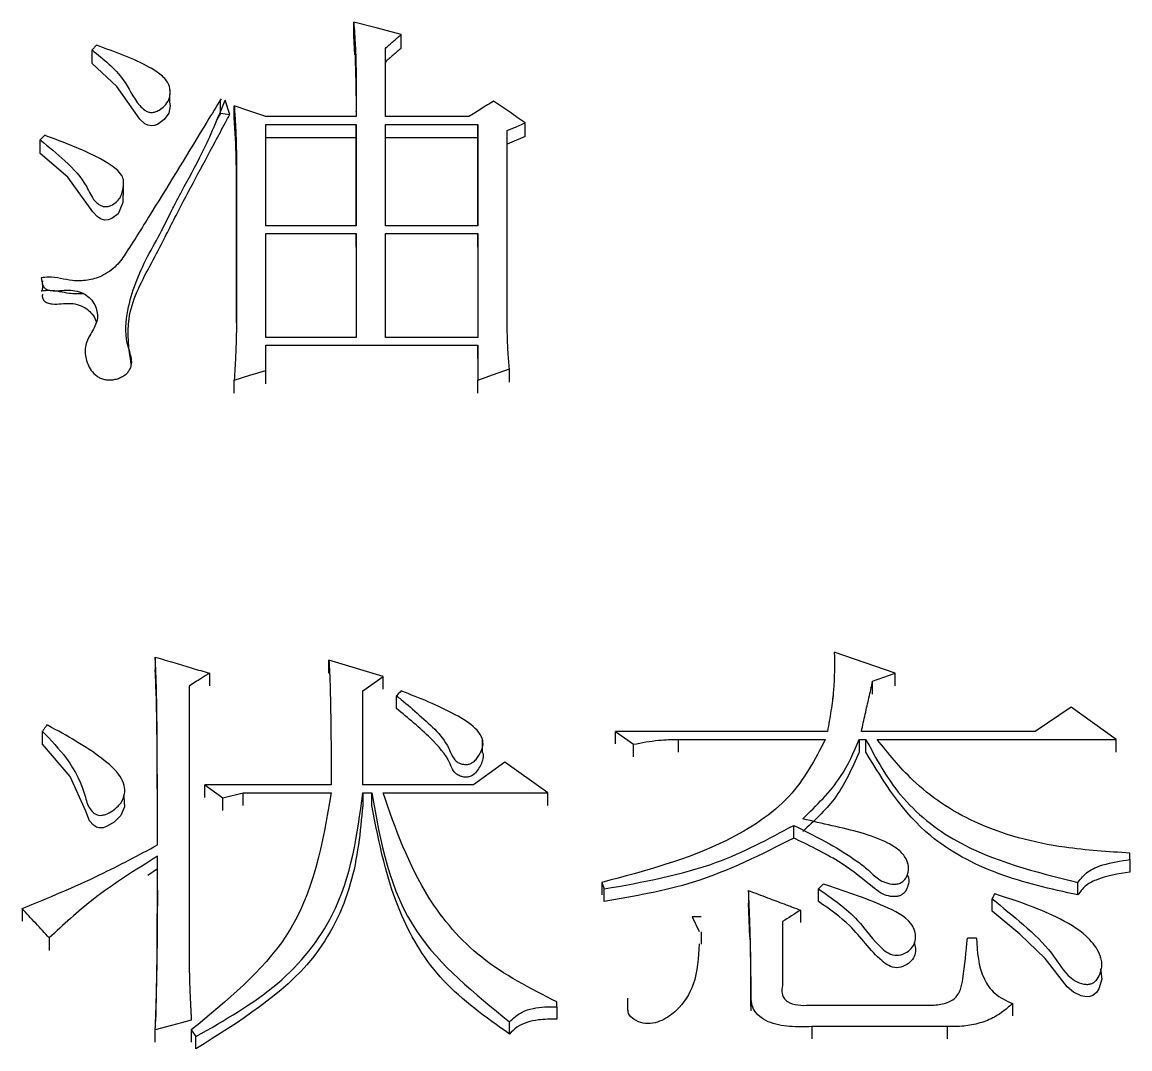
# Model space of a CAD drawing. Header units: millimetres. Extents: x 2136 to 4572, y 748 to 2471.
# Drawn here: x 2814.6 to 2819.92, y 2259.72 to 2264.64 of the extents above; entities that cross this region are included whole.
import ezdxf

# ---------------------------------------------------------------- set-up
doc = ezdxf.new("R2010")
doc.units = ezdxf.units.MM

msp = doc.modelspace()

# ---------------------------------------------------------------- linework, layer by layer
at = {"color": 7, "linetype": 'Continuous', "lineweight": 25}
for p, q in [((2816.194, 2264.5778), (2816.194, 2264.6432)), ((2816.1984, 2264.4861), (2816.194, 2264.5778)), ((2816.4211, 2264.5186), (2816.4211, 2264.584)), ((2814.9608, 2264.5321), (2814.9392, 2264.5099)), ((2814.9392, 2264.4446), (2814.9392, 2264.5099)), ((2816.3454, 2264.1902), (2816.3454, 2264.5173)), ((2815.3124, 2264.3167), (2815.3124, 2264.3261)), ((2815.3124, 2264.261), (2815.3124, 2264.2969)), ((2815.599, 2264.1997), (2815.5774, 2264.2684)), ((2815.5557, 2264.2071), (2815.5372, 2264.1769)), ((2815.5557, 2264.2071), (2815.599, 2264.1997)), ((2815.6206, 2264.1774), (2815.6206, 2264.2423)), ((2816.2048, 2264.1902), (2815.7721, 2264.1902)), ((2815.7721, 2264.1529), (2816.2048, 2264.1529)), ((2815.7721, 2263.6666), (2815.7721, 2264.1529)), ((2816.2048, 2264.1529), (2816.2048, 2263.6666)), ((2816.2048, 2264.0881), (2816.2048, 2264.1529)), ((2816.7456, 2264.1902), (2816.3454, 2264.1902)), ((2816.3454, 2264.1529), (2816.7889, 2264.1529)), ((2816.3454, 2263.6666), (2816.3454, 2264.1529)), ((2816.7889, 2264.1529), (2816.7889, 2263.6666)), ((2816.7889, 2264.0881), (2816.7889, 2264.1529)), ((2817.0161, 2264.0955), (2817.0161, 2264.1604)), ((2814.712, 2264.1007), (2814.6904, 2264.0783)), ((2816.9295, 2263.1919), (2816.9295, 2264.1231)), ((2814.6904, 2264.0136), (2814.6904, 2264.0783)), ((2816.2048, 2264.0881), (2815.7721, 2264.0881)), ((2816.2048, 2263.6666), (2816.2048, 2264.0881)), ((2816.7889, 2264.0881), (2816.3454, 2264.0881)), ((2816.7889, 2263.6666), (2816.7889, 2264.0881)), ((2817.0161, 2264.0955), (2816.9295, 2264.0583)), ((2815.6315, 2263.9887), (2815.6315, 2263.1995)), ((2815.6315, 2263.9887), (2815.6315, 2263.9241)), ((2815.6315, 2263.1995), (2815.6315, 2263.9241)), ((2815.0905, 2263.813), (2815.0905, 2263.8778)), ((2816.2048, 2263.6666), (2815.7721, 2263.6666)), ((2815.7721, 2263.629), (2816.2048, 2263.629)), ((2815.7721, 2263.1315), (2815.7721, 2263.629)), ((2816.2048, 2263.629), (2816.2048, 2263.1315)), ((2816.2048, 2263.5649), (2816.2048, 2263.629)), ((2816.7889, 2263.6666), (2816.3454, 2263.6666)), ((2816.3454, 2263.629), (2816.7889, 2263.629)), ((2816.3454, 2263.1315), (2816.3454, 2263.629)), ((2816.7889, 2263.629), (2816.7889, 2263.1315)), ((2816.7889, 2263.5649), (2816.7889, 2263.629)), ((2814.7012, 2263.3926), (2814.7012, 2263.4032)), ((2816.2048, 2263.1315), (2815.7721, 2263.1315)), ((2815.7721, 2263.0936), (2816.7889, 2263.0936)), ((2815.7721, 2262.9724), (2815.7721, 2263.0936)), ((2816.7889, 2263.1315), (2816.3454, 2263.1315)), ((2816.7889, 2263.0936), (2816.7889, 2262.9269)), ((2816.7889, 2263.0303), (2816.7889, 2263.0936)), ((2815.7721, 2262.9093), (2815.7721, 2262.9724)), ((2816.9404, 2262.9169), (2816.9404, 2262.98)), ((2815.6206, 2262.8639), (2815.6206, 2262.9269)), ((2816.7889, 2262.8638), (2816.7889, 2262.9269)), ((2818.7901, 2261.5211), (2818.4981, 2261.6215)), ((2815.2421, 2261.5983), (2815.2421, 2261.5371)), ((2816.3346, 2261.5056), (2816.075, 2261.5829)), ((2816.075, 2261.5217), (2816.075, 2261.5829)), ((2815.5017, 2261.5211), (2815.5017, 2261.4599)), ((2816.2372, 2261.436), (2816.3346, 2261.5056)), ((2816.3346, 2261.4445), (2816.3346, 2261.5056)), ((2818.682, 2261.4824), (2818.7901, 2261.5211)), ((2818.7901, 2261.4599), (2818.7901, 2261.5211)), ((2815.4043, 2261.4592), (2815.4043, 2260.2434)), ((2818.682, 2261.4213), (2818.682, 2261.4824)), ((2816.2372, 2260.986), (2816.2372, 2261.436)), ((2816.3996, 2261.3516), (2816.3996, 2261.4129)), ((2818.491, 2261.412), (2818.4892, 2261.3916)), ((2819.6339, 2261.3586), (2819.4608, 2261.2423)), ((2819.8502, 2261.2035), (2819.6339, 2261.3586)), ((2814.7012, 2261.1813), (2814.7012, 2261.2423)), ((2817.4488, 2261.2423), (2817.5353, 2261.1803)), ((2818.4656, 2261.2423), (2817.4488, 2261.2423)), ((2817.4488, 2261.1816), (2817.4488, 2261.2423)), ((2819.4608, 2261.2423), (2818.6279, 2261.2423)), ((2816.812, 2261.1393), (2816.812, 2261.2003)), ((2817.5353, 2261.1196), (2817.5353, 2261.1803)), ((2817.7517, 2261.2035), (2818.4548, 2261.2035)), ((2817.7517, 2261.1429), (2817.7517, 2261.2035)), ((2818.6171, 2261.2035), (2818.6495, 2261.2035)), ((2818.6171, 2261.2035), (2818.6171, 2261.1429)), ((2818.6495, 2261.1429), (2818.6495, 2261.2035)), ((2818.7036, 2261.2035), (2819.8502, 2261.2035)), ((2819.8502, 2261.1429), (2819.8502, 2261.2035)), ((2816.9187, 2261.0948), (2816.7673, 2260.986)), ((2817.1243, 2260.9471), (2816.9187, 2261.0948)), ((2815.0913, 2260.988), (2815.0913, 2260.9916)), ((2815.48, 2260.986), (2815.5666, 2260.9237)), ((2816.0858, 2260.986), (2815.48, 2260.986)), ((2815.48, 2260.9256), (2815.48, 2260.986)), ((2816.7673, 2260.986), (2816.2372, 2260.986)), ((2815.0913, 2260.9309), (2815.0913, 2260.9344)), ((2815.5666, 2260.9237), (2815.6639, 2260.9471)), ((2815.5666, 2260.8634), (2815.5666, 2260.9237)), ((2815.6639, 2260.9471), (2816.0858, 2260.9471)), ((2815.6639, 2260.8867), (2815.6639, 2260.9471)), ((2816.2372, 2260.9471), (2816.2805, 2260.9471)), ((2816.2372, 2260.9471), (2816.2372, 2260.8867)), ((2816.2805, 2260.8867), (2816.2805, 2260.9471)), ((2816.3346, 2260.9471), (2817.1243, 2260.9471)), ((2817.1243, 2260.8867), (2817.1243, 2260.9471)), ((2818.3033, 2260.7308), (2818.3033, 2260.7913)), ((2819.9151, 2260.6273), (2819.9151, 2260.6585)), ((2815.2529, 2260.6372), (2815.2529, 2260.6405)), ((2818.8489, 2260.6103), (2818.8489, 2260.6166)), ((2819.9151, 2260.6273), (2819.9151, 2260.5673)), ((2815.2529, 2260.5826), (2815.206, 2260.5512)), ((2817.3839, 2260.5178), (2817.3947, 2260.4865)), ((2817.3839, 2260.5178), (2817.3839, 2260.458)), ((2817.3947, 2260.4267), (2817.3947, 2260.4865)), ((2818.444, 2260.5099), (2818.4223, 2260.4864)), ((2819.6664, 2260.458), (2819.6664, 2260.5178)), ((2818.087, 2260.4786), (2818.087, 2260.4189)), ((2819.2553, 2260.3796), (2819.2553, 2260.4396)), ((2814.604, 2260.3923), (2814.604, 2260.3327)), ((2818.0933, 2260.2563), (2818.087, 2260.4186)), ((2818.3358, 2260.3846), (2818.3358, 2260.325)), ((2817.8164, 2260.3532), (2817.8496, 2260.2824)), ((2817.8599, 2260.3532), (2817.8164, 2260.3532)), ((2818.2493, 2260.3297), (2818.2493, 2260.0232)), ((2817.8614, 2260.2219), (2817.8614, 2260.2814)), ((2818.8801, 2260.2933), (2818.8801, 2260.2943)), ((2814.7336, 2260.2513), (2814.7336, 2260.1919)), ((2819.1796, 2260.2512), (2819.1363, 2260.2512)), ((2819.7745, 2260.1556), (2819.7746, 2260.1634)), ((2817.5071, 2259.9629), (2817.5071, 2259.9038)), ((2818.0978, 2259.9248), (2818.0978, 2259.9839)), ((2818.0979, 2259.9618), (2818.0979, 2259.9024)), ((2817.1675, 2259.9208), (2817.1675, 2259.9445)), ((2817.1675, 2259.9208), (2817.1675, 2259.8618)), ((2818.0978, 2259.9245), (2818.0978, 2259.9396)), ((2818.3791, 2259.9287), (2818.9524, 2259.9287)), ((2819.3527, 2259.9366), (2819.3527, 2259.8776)), ((2816.9404, 2259.791), (2816.9404, 2259.8498)), ((2815.2421, 2259.7516), (2815.2421, 2259.8104)), ((2815.4151, 2259.8104), (2815.4368, 2259.7788)), ((2815.4151, 2259.8104), (2815.4151, 2259.7516)), ((2815.4151, 2259.8104), (2815.4151, 2259.7988)), ((2819.0389, 2259.8262), (2818.3899, 2259.8262)), ((2818.3899, 2259.8262), (2818.3899, 2259.7673)), ((2819.0389, 2259.8262), (2819.0389, 2259.7673))]:
    msp.add_line(p, q, dxfattribs=at)
at = {"color": 7, "linetype": 'Continuous', "lineweight": 25, "flags": 128}
for points in [[(2816.4211, 2264.584), (2816.3075, 2264.6136), (2816.194, 2264.6432)], [(2815.3108, 2264.2597), (2815.3143, 2264.2419), (2815.3076, 2264.2074), (2815.2854, 2264.1757), (2815.2531, 2264.1527), (2815.2384, 2264.1474), (2815.2236, 2264.1455), (2815.2073, 2264.1486), (2815.1921, 2264.1561), (2815.1678, 2264.1786), (2815.0586, 2264.3351), (2814.9392, 2264.4446), (2814.9392, 2264.4446)], [(2815.5557, 2264.2071), (2815.5557, 2264.2363), (2815.5557, 2264.2542), (2815.5557, 2264.2721)], [(2815.7721, 2264.1902), (2815.6964, 2264.2162), (2815.6206, 2264.2423)], [(2816.9295, 2264.1231), (2816.9728, 2264.1417), (2817.0161, 2264.1604)], [(2815.0863, 2263.8138), (2815.0868, 2263.7785), (2815.0639, 2263.7246), (2815.0345, 2263.7024), (2815.0169, 2263.6958), (2814.9991, 2263.6943), (2814.9804, 2263.6996), (2814.9638, 2263.7109), (2814.9431, 2263.734), (2814.8233, 2263.8996), (2814.6904, 2264.0136), (2814.6904, 2264.0136)], [(2815.6206, 2262.9269), (2815.6964, 2262.9497), (2815.7721, 2262.9724)], [(2816.7889, 2262.9269), (2816.8646, 2262.9535), (2816.9404, 2262.98)], [(2816.4212, 2261.436), (2816.4157, 2261.4301), (2816.4076, 2261.4215), (2816.3996, 2261.4129)], [(2815.0909, 2260.9304), (2815.092, 2260.9284), (2815.0944, 2260.8802), (2815.0768, 2260.8381), (2815.0451, 2260.8063), (2815.009, 2260.7854), (2814.992, 2260.7802), (2814.9735, 2260.7792), (2814.9606, 2260.7826), (2814.9461, 2260.7916), (2814.9273, 2260.8134), (2814.9088, 2260.8596), (2814.8347, 2261.0253), (2814.7011, 2261.1813), (2814.7011, 2261.1813)], [(2818.4223, 2260.4267), (2818.4223, 2260.4483), (2818.4223, 2260.4674), (2818.4223, 2260.4864)], [(2819.7745, 2260.1034), (2819.7807, 2260.0544), (2819.7662, 2260.0067), (2819.7546, 2259.9899), (2819.7377, 2259.9761), (2819.7233, 2259.9708), (2819.7075, 2259.9696), (2819.6817, 2259.974), (2819.6447, 2259.9912), (2819.6151, 2260.0174), (2819.5091, 2260.1527), (2819.3878, 2260.2695), (2819.2554, 2260.3795), (2819.2554, 2260.3795)], [(2815.4151, 2259.8577), (2815.3678, 2259.8448), (2815.3204, 2259.8318), (2815.2421, 2259.8104)], [(2815.4368, 2259.72), (2815.4368, 2259.7461), (2815.4368, 2259.7625), (2815.4368, 2259.7788)]]:
    msp.add_lwpolyline(points, dxfattribs=at)
at = {"color": 7, "linetype": 'Continuous', "lineweight": 25}
for points, knots in [([(2816.194, 2264.6432), (2816.1967, 2264.6056), (2816.1998, 2264.5633), (2816.2019, 2264.5185), (2816.2024, 2264.5067), (2816.2029, 2264.4949), (2816.2034, 2264.4808), (2816.2038, 2264.4666), (2816.2042, 2264.4524), (2816.2045, 2264.4383), (2816.2048, 2264.4241), (2816.2051, 2264.4099), (2816.2053, 2264.3958), (2816.2054, 2264.3816), (2816.2055, 2264.3674), (2816.2056, 2264.3532), (2816.2056, 2264.339), (2816.2056, 2264.3248), (2816.2056, 2264.3107), (2816.2056, 2264.2965), (2816.2055, 2264.2846), (2816.2055, 2264.2752), (2816.2054, 2264.2681), (2816.2054, 2264.261), (2816.2053, 2264.2539), (2816.2053, 2264.2468), (2816.2052, 2264.2396), (2816.2052, 2264.2325), (2816.2051, 2264.2254), (2816.205, 2264.2183), (2816.205, 2264.2112), (2816.2049, 2264.2018), (2816.2048, 2264.1948), (2816.2048, 2264.1902)], [0, 0, 0, 0, 0.250151, 0.281419, 0.297053, 0.328322, 0.35959, 0.390858, 0.422126, 0.453395, 0.484663, 0.515931, 0.5472, 0.578468, 0.609736, 0.641004, 0.672273, 0.703541, 0.734809, 0.766077, 0.797346, 0.81298, 0.828614, 0.844248, 0.859882, 0.875516, 0.891151, 0.906785, 0.922419, 0.938053, 0.953687, 0.969321, 1, 1, 1, 1]), ([(2816.3454, 2264.5173), (2816.358, 2264.5284), (2816.3833, 2264.5506), (2816.4085, 2264.5729), (2816.4211, 2264.584)], [0, 0, 0, 0, 0.5000004, 1, 1, 1, 1]), ([(2814.9392, 2264.5099), (2814.9942, 2264.4654), (2815.0917, 2264.3867), (2815.1383, 2264.2735), (2815.186, 2264.2236), (2815.2064, 2264.2129), (2815.2244, 2264.2092), (2815.2436, 2264.2129), (2815.265, 2264.2232), (2815.2893, 2264.2422), (2815.3103, 2264.2714), (2815.3164, 2264.3073), (2815.3088, 2264.3493), (2815.2729, 2264.3918), (2815.1594, 2264.4614), (2815.0488, 2264.5007), (2814.9608, 2264.5321)], [0, 0, 0, 0, 0.207529, 0.367373, 0.400836, 0.41667, 0.431354, 0.448141, 0.466694, 0.497248, 0.538464, 0.578549, 0.619959, 0.682144, 0.746848, 1, 1, 1, 1]), ([(2816.2003, 2264.4863), (2816.2, 2264.4859), (2816.1997, 2264.4852), (2816.2016, 2264.4414), (2816.2044, 2264.3499), (2816.2048, 2264.2714), (2816.2049, 2264.225), (2816.2049, 2264.2131), (2816.2049, 2264.2138), (2816.2049, 2264.214)], [0, 0, 0, 0, 0.081077, 0.117449, 0.556537, 0.754335, 0.89427, 0.96305, 1, 1, 1, 1]), ([(2816.4211, 2264.5186), (2816.4085, 2264.5075), (2816.3833, 2264.4853), (2816.358, 2264.4631), (2816.3454, 2264.452)], [0, 0, 0, 0, 0.499998, 1, 1, 1, 1]), ([(2815.5575, 2264.2751), (2815.5354, 2264.2391), (2815.425, 2264.0589), (2815.2753, 2263.8127), (2815.1317, 2263.5816), (2815.0599, 2263.473), (2814.9935, 2263.4256), (2814.9175, 2263.4026), (2814.8292, 2263.4009), (2814.7573, 2263.4247), (2814.7072, 2263.4183), (2814.6957, 2263.4168)], [0, 0, 0, 0, 0.101091, 0.505417, 0.686144, 0.747623, 0.809949, 0.856214, 0.902538, 0.977672, 1, 1, 1, 1]), ([(2814.7012, 2263.4032), (2814.7006, 2263.398), (2814.6994, 2263.3873), (2814.7062, 2263.3747), (2814.7142, 2263.3663), (2814.7253, 2263.3596), (2814.7493, 2263.3539), (2814.7798, 2263.3557), (2814.8074, 2263.3575), (2814.8352, 2263.3589), (2814.868, 2263.355), (2814.9047, 2263.3399), (2814.9337, 2263.3165), (2814.953, 2263.2878), (2814.9641, 2263.2564), (2814.9672, 2263.2132), (2814.9425, 2263.162), (2814.9042, 2263.1035), (2814.9047, 2263.0357), (2814.9255, 2262.9813), (2814.9557, 2262.9487), (2814.9793, 2262.9356), (2814.9985, 2262.9295), (2815.0191, 2262.9268), (2815.0405, 2262.9279), (2815.0615, 2262.9329), (2815.0811, 2262.9413), (2815.0986, 2262.9521), (2815.1123, 2262.965), (2815.1222, 2262.98), (2815.1337, 2263.0125), (2815.1223, 2263.0553), (2815.0953, 2263.1411), (2815.1077, 2263.3005), (2815.1799, 2263.479), (2815.2676, 2263.6305), (2815.3062, 2263.7105), (2815.3265, 2263.7508), (2815.3325, 2263.7627), (2815.3345, 2263.7666), (2815.3361, 2263.7695), (2815.3391, 2263.7753), (2815.3503, 2263.7965), (2815.3929, 2263.8776), (2815.4817, 2264.0359), (2815.5424, 2264.1835), (2815.5774, 2264.2684)], [0, 0, 0, 0, 0.00737, 0.015009, 0.018555, 0.022128, 0.030111, 0.045178, 0.055064, 0.060343, 0.075509, 0.090437, 0.104896, 0.120548, 0.135595, 0.150698, 0.180779, 0.211233, 0.242231, 0.273349, 0.290015, 0.297441, 0.304692, 0.312416, 0.319982, 0.327794, 0.336224, 0.34425, 0.351944, 0.359644, 0.367692, 0.398957, 0.418859, 0.492604, 0.619034, 0.682459, 0.727701, 0.740175, 0.743874, 0.745883, 0.74615, 0.748384, 0.7547, 0.77878, 0.872725, 1, 1, 1, 1]), ([(2816.8646, 2264.2646), (2816.8448, 2264.2522), (2816.8051, 2264.2274), (2816.7655, 2264.2026), (2816.7456, 2264.1902)], [0, 0, 0, 0, 0.5, 1, 1, 1, 1]), ([(2817.0161, 2264.1604), (2816.9908, 2264.1777), (2816.9403, 2264.2125), (2816.8899, 2264.2473), (2816.8646, 2264.2646)], [0, 0, 0, 0, 0.499999, 1, 1, 1, 1]), ([(2815.6206, 2264.2423), (2815.6226, 2264.2167), (2815.6264, 2264.1654), (2815.6302, 2264.0809), (2815.631, 2264.0219), (2815.6315, 2263.9887)], [0, 0, 0, 0, 0.303893, 0.607799, 1, 1, 1, 1]), ([(2815.1265, 2263.0034), (2815.1162, 2263.0764), (2815.0935, 2263.2381), (2815.1936, 2263.4328), (2815.2735, 2263.5799), (2815.3138, 2263.6617), (2815.3957, 2263.8211), (2815.4835, 2263.9834), (2815.567, 2264.1404), (2815.5895, 2264.1822), (2815.5961, 2264.1945), (2815.5983, 2264.1984), (2815.599, 2264.1997)], [0, 0, 0, 0, 0.170464, 0.377976, 0.481664, 0.549904, 0.585303, 0.888417, 0.96815, 0.99006, 0.996526, 1, 1, 1, 1]), ([(2815.6315, 2263.9241), (2815.6311, 2263.9498), (2815.6303, 2264.0013), (2815.6275, 2264.0858), (2815.6231, 2264.1444), (2815.6206, 2264.1774)], [0, 0, 0, 0, 0.304283, 0.608582, 1, 1, 1, 1]), ([(2814.6904, 2264.0783), (2814.7308, 2264.0456), (2814.8155, 2263.977), (2814.9073, 2263.8786), (2814.9378, 2263.7992), (2814.968, 2263.7707), (2814.9839, 2263.7616), (2814.9981, 2263.758), (2815.0137, 2263.7587), (2815.0339, 2263.7652), (2815.056, 2263.7794), (2815.0781, 2263.8044), (2815.0865, 2263.8401), (2815.0936, 2263.8761), (2815.0829, 2263.9118), (2815.032, 2263.961), (2814.9073, 2264.028), (2814.786, 2264.0731), (2814.712, 2264.1007)], [0, 0, 0, 0, 0.145124, 0.304252, 0.383323, 0.40611, 0.420719, 0.431527, 0.442364, 0.458238, 0.484495, 0.512276, 0.553409, 0.599258, 0.628708, 0.668116, 0.797317, 1, 1, 1, 1]), ([(2814.6957, 2263.4168), (2814.6977, 2263.4067), (2814.7012, 2263.3889), (2814.7014, 2263.3681), (2814.6995, 2263.3572), (2814.6977, 2263.3542), (2814.6966, 2263.3534), (2814.6961, 2263.3531), (2814.6958, 2263.353), (2814.6957, 2263.353)], [0, 0, 0, 0, 0.493604, 0.861876, 0.955662, 0.982084, 0.991539, 0.995796, 1, 1, 1, 1]), ([(2814.8995, 2263.3401), (2814.8761, 2263.3398), (2814.8209, 2263.3392), (2814.7544, 2263.3597), (2814.7092, 2263.3545), (2814.6957, 2263.353)], [0, 0, 0, 0, 0.339873, 0.802206, 1, 1, 1, 1]), ([(2814.7012, 2263.3394), (2814.7006, 2263.3338), (2814.6994, 2263.3224), (2814.7071, 2263.3093), (2814.7162, 2263.301), (2814.7285, 2263.2947), (2814.769, 2263.2875), (2814.8206, 2263.2987), (2814.8787, 2263.2884), (2814.9151, 2263.2695), (2814.9415, 2263.2427), (2814.9552, 2263.221), (2814.9579, 2263.2084), (2814.9581, 2263.2072)], [0, 0, 0, 0, 0.0613366, 0.1235675, 0.1517177, 0.1806994, 0.2473934, 0.4956869, 0.6182254, 0.7414739, 0.8594467, 0.9869153, 1, 1, 1, 1]), ([(2815.6315, 2263.1995), (2815.6312, 2263.1725), (2815.6305, 2263.1185), (2815.6271, 2263.0276), (2815.623, 2262.9638), (2815.6206, 2262.9269)], [0, 0, 0, 0, 0.297543, 0.595099, 1, 1, 1, 1]), ([(2816.9404, 2262.98), (2816.938, 2263.0061), (2816.9337, 2263.0544), (2816.9307, 2263.1251), (2816.9299, 2263.1697), (2816.9295, 2263.1919)], [0, 0, 0, 0, 0.368696, 0.68428, 1, 1, 1, 1]), ([(2818.4981, 2261.6215), (2818.4987, 2261.5608), (2818.4998, 2261.4671), (2818.4828, 2261.3408), (2818.4713, 2261.2752), (2818.4656, 2261.2423)], [0, 0, 0, 0, 0.478837, 0.739221, 1, 1, 1, 1]), ([(2815.2529, 2260.6976), (2815.2528, 2260.7476), (2815.2527, 2260.8038), (2815.2526, 2260.8631), (2815.2526, 2260.8787), (2815.2526, 2260.8911), (2815.2525, 2260.9067), (2815.2525, 2260.9223), (2815.2524, 2260.9472), (2815.2524, 2260.9722), (2815.2522, 2261.0033), (2815.2522, 2261.0282), (2815.252, 2261.0593), (2815.2519, 2261.0842), (2815.2517, 2261.1278), (2815.2514, 2261.1713), (2815.2511, 2261.2334), (2815.2502, 2261.3213), (2815.2491, 2261.4092), (2815.247, 2261.4786), (2815.2461, 2261.5038), (2815.2453, 2261.5227), (2815.2447, 2261.5385), (2815.2441, 2261.5511), (2815.2436, 2261.5637), (2815.2429, 2261.5794), (2815.2423, 2261.592), (2815.2421, 2261.5983)], [0, 0, 0, 0, 0.165615, 0.186317, 0.196668, 0.21737, 0.227722, 0.248424, 0.269126, 0.31053, 0.331232, 0.372636, 0.393338, 0.434742, 0.455444, 0.538253, 0.579657, 0.662465, 0.831215, 0.873409, 0.894506, 0.915603, 0.9367, 0.947248, 0.957797, 0.978898, 1, 1, 1, 1]), ([(2815.2421, 2261.5983), (2815.2736, 2261.5889), (2815.3326, 2261.5714), (2815.4191, 2261.5456), (2815.4741, 2261.5293), (2815.5017, 2261.5211)], [0, 0, 0, 0, 0.364009, 0.682004, 1, 1, 1, 1]), ([(2816.075, 2261.5829), (2816.0765, 2261.5555), (2816.0787, 2261.5143), (2816.0816, 2261.4183), (2816.0837, 2261.322), (2816.0845, 2261.236), (2816.0848, 2261.2032), (2816.0849, 2261.1946), (2816.0849, 2261.186), (2816.085, 2261.1757), (2816.0851, 2261.1653), (2816.0851, 2261.1567), (2816.0852, 2261.1481), (2816.0853, 2261.1395), (2816.0853, 2261.1291), (2816.0854, 2261.1188), (2816.0854, 2261.1084), (2816.0855, 2261.0998), (2816.0855, 2261.0912), (2816.0855, 2261.0826), (2816.0856, 2261.0722), (2816.0856, 2261.0636), (2816.0856, 2261.0567), (2816.0856, 2261.0515), (2816.0856, 2261.0463), (2816.0857, 2261.0412), (2816.0857, 2261.036), (2816.0857, 2261.0308), (2816.0857, 2261.0256), (2816.0857, 2261.0204), (2816.0857, 2261.0153), (2816.0857, 2261.0101), (2816.0858, 2261.0058), (2816.0858, 2261.0015), (2816.0858, 2260.9951), (2816.0858, 2260.9897), (2816.0858, 2260.986)], [0, 0, 0, 0, 0.1383433, 0.207516, 0.4842053, 0.6225493, 0.6398422, 0.6484887, 0.6657816, 0.6830745, 0.7003674, 0.7176603, 0.7263067, 0.7435996, 0.7608926, 0.7781855, 0.7954784, 0.8127713, 0.8214177, 0.8387106, 0.8560035, 0.8732965, 0.8819429, 0.8905894, 0.8992358, 0.9078823, 0.9165287, 0.9251752, 0.9338216, 0.9424681, 0.9511145, 0.959761, 0.9684074, 0.9727307, 0.9813771, 1, 1, 1, 1]), ([(2815.2528, 2260.6975), (2815.2527, 2260.7274), (2815.2526, 2260.8073), (2815.2523, 2260.9368), (2815.2518, 2261.0426), (2815.2514, 2261.111), (2815.2512, 2261.142), (2815.2509, 2261.2166), (2815.2496, 2261.3034), (2815.2473, 2261.4226), (2815.2441, 2261.4921), (2815.2421, 2261.5368)], [0, 0, 0, 0, 0.106229, 0.28391, 0.461592, 0.483802, 0.528222, 0.572642, 0.750327, 0.839168, 1, 1, 1, 1]), ([(2815.5017, 2261.5211), (2815.4886, 2261.5127), (2815.4658, 2261.4983), (2815.4333, 2261.4776), (2815.414, 2261.4654), (2815.4043, 2261.4592)], [0, 0, 0, 0, 0.404151, 0.702075, 1, 1, 1, 1]), ([(2818.6279, 2261.2423), (2818.6341, 2261.2699), (2818.6462, 2261.3238), (2818.6642, 2261.4038), (2818.676, 2261.4562), (2818.682, 2261.4824)], [0, 0, 0, 0, 0.344184, 0.672092, 1, 1, 1, 1]), ([(2816.3996, 2261.4129), (2816.407, 2261.4068), (2816.444, 2261.3766), (2816.537, 2261.2961), (2816.6382, 2261.2051), (2816.6667, 2261.1171), (2816.6884, 2261.0954), (2816.7081, 2261.0861), (2816.7288, 2261.0826), (2816.7479, 2261.0848), (2816.7657, 2261.0929), (2816.7875, 2261.1132), (2816.8047, 2261.1439), (2816.8171, 2261.1812), (2816.8076, 2261.2206), (2816.7666, 2261.2732), (2816.6756, 2261.3264), (2816.5553, 2261.3843), (2816.466, 2261.4188), (2816.4212, 2261.436)], [0, 0, 0, 0, 0.025946, 0.129765, 0.338783, 0.385933, 0.404152, 0.422428, 0.440778, 0.454644, 0.468541, 0.48998, 0.535407, 0.570955, 0.607001, 0.655235, 0.757864, 0.878395, 1, 1, 1, 1]), ([(2816.8118, 2261.139), (2816.812, 2261.1387), (2816.8172, 2261.1274), (2816.8099, 2261.0943), (2816.7923, 2261.0572), (2816.7651, 2261.0308), (2816.7437, 2261.023), (2816.7258, 2261.0222), (2816.7073, 2261.0258), (2816.6892, 2261.0341), (2816.6684, 2261.0539), (2816.6456, 2261.1204), (2816.5521, 2261.2247), (2816.4551, 2261.3055), (2816.3996, 2261.3516)], [0, 0, 0, 0, 0.001631, 0.062853, 0.163889, 0.211021, 0.234976, 0.258905, 0.283733, 0.31285, 0.343972, 0.415614, 0.666074, 1, 1, 1, 1]), ([(2814.7011, 2261.2423), (2814.7419, 2261.2), (2814.8334, 2261.105), (2814.8957, 2260.9807), (2814.9142, 2260.898), (2814.9269, 2260.8732), (2814.9398, 2260.8562), (2814.9563, 2260.8445), (2814.9699, 2260.8396), (2814.9862, 2260.839), (2815.0099, 2260.8449), (2815.0435, 2260.8634), (2815.0797, 2260.8958), (2815.0974, 2260.9404), (2815.0963, 2260.9852), (2815.0653, 2261.0476), (2814.9828, 2261.1184), (2814.8631, 2261.1968), (2814.7719, 2261.2466), (2814.7246, 2261.2724), (2814.7228, 2261.2734)], [0, 0, 0, 0, 0.1480931, 0.3328619, 0.3646978, 0.380614, 0.4069728, 0.4189651, 0.429085, 0.4392395, 0.4542826, 0.4830923, 0.5286093, 0.5720408, 0.6096716, 0.6511146, 0.7557311, 0.8730506, 0.9951641, 1, 1, 1, 1]), ([(2814.7228, 2261.2734), (2814.721, 2261.2707), (2814.7164, 2261.2642), (2814.7092, 2261.2539), (2814.7039, 2261.2462), (2814.7012, 2261.2423)], [0, 0, 0, 0, 0.256452, 0.628226, 1, 1, 1, 1]), ([(2818.4548, 2261.2035), (2818.4051, 2261.1079), (2818.304, 2260.9133), (2817.9227, 2260.6615), (2817.5898, 2260.5727), (2817.3839, 2260.5178)], [0, 0, 0, 0, 0.269245, 0.548175, 1, 1, 1, 1]), ([(2817.5353, 2261.1803), (2817.5751, 2261.188), (2817.6462, 2261.2018), (2817.7194, 2261.203), (2817.7517, 2261.2035)], [0, 0, 0, 0, 0.558835, 1, 1, 1, 1]), ([(2818.3466, 2260.8225), (2818.4133, 2260.8873), (2818.5318, 2261.0024), (2818.5912, 2261.1424), (2818.6171, 2261.2035)], [0, 0, 0, 0, 0.563817, 1, 1, 1, 1]), ([(2818.6495, 2261.2035), (2818.6987, 2261.1112), (2818.7985, 2260.9241), (2819.1343, 2260.6504), (2819.463, 2260.5685), (2819.6664, 2260.5178)], [0, 0, 0, 0, 0.270771, 0.548729, 1, 1, 1, 1]), ([(2819.9151, 2260.6585), (2819.8109, 2260.6651), (2819.5547, 2260.6813), (2819.1785, 2260.7799), (2818.8806, 2260.9821), (2818.7572, 2261.1365), (2818.7036, 2261.2035)], [0, 0, 0, 0, 0.214752, 0.527903, 0.794745, 1, 1, 1, 1]), ([(2818.6171, 2261.1426), (2818.5832, 2261.0648), (2818.5221, 2260.9246), (2818.4006, 2260.812), (2818.3466, 2260.762)], [0, 0, 0, 0, 0.5551467, 1, 1, 1, 1]), ([(2819.6664, 2260.4577), (2819.5361, 2260.4864), (2819.2789, 2260.5431), (2818.8815, 2260.7578), (2818.7366, 2260.9982), (2818.6495, 2261.1426)], [0, 0, 0, 0, 0.290646, 0.573901, 1, 1, 1, 1]), ([(2816.0858, 2260.9471), (2816.0447, 2260.7056), (2815.9704, 2260.2686), (2815.5867, 2259.952), (2815.4151, 2259.8104)], [0, 0, 0, 0, 0.552698, 1, 1, 1, 1]), ([(2815.4368, 2259.7788), (2815.5748, 2259.8569), (2815.8468, 2260.0106), (2816.1672, 2260.4166), (2816.2108, 2260.7471), (2816.2372, 2260.9471)], [0, 0, 0, 0, 0.289357, 0.569882, 1, 1, 1, 1]), ([(2816.2805, 2260.9471), (2816.3223, 2260.7129), (2816.3977, 2260.2897), (2816.7729, 2259.9856), (2816.9404, 2259.8498)], [0, 0, 0, 0, 0.55346, 1, 1, 1, 1]), ([(2817.1675, 2259.9445), (2817.0406, 2260.0097), (2816.7902, 2260.1382), (2816.4938, 2260.4913), (2816.3947, 2260.7751), (2816.3346, 2260.9471)], [0, 0, 0, 0, 0.288413, 0.568681, 1, 1, 1, 1]), ([(2816.2372, 2260.8864), (2816.2251, 2260.7605), (2816.2007, 2260.5073), (2815.9852, 2260.0619), (2815.6463, 2259.8504), (2815.4368, 2259.7197)], [0, 0, 0, 0, 0.274338, 0.5515, 1, 1, 1, 1]), ([(2816.9404, 2259.7906), (2816.8274, 2259.8711), (2816.6043, 2260.03), (2816.3722, 2260.415), (2816.3152, 2260.7083), (2816.2805, 2260.8864)], [0, 0, 0, 0, 0.287076, 0.566904, 1, 1, 1, 1]), ([(2818.3033, 2260.7913), (2818.3613, 2260.7627), (2818.4656, 2260.7112), (2818.5836, 2260.6373), (2818.661, 2260.5799), (2818.6997, 2260.5375), (2818.7441, 2260.515), (2818.7782, 2260.5083), (2818.8052, 2260.5107), (2818.8235, 2260.5185), (2818.8398, 2260.5343), (2818.8526, 2260.5603), (2818.8569, 2260.5951), (2818.8424, 2260.6363), (2818.8086, 2260.6757), (2818.6962, 2260.7424), (2818.5324, 2260.7791), (2818.3938, 2260.8114), (2818.3466, 2260.8224)], [0, 0, 0, 0, 0.150802, 0.270996, 0.331066, 0.383869, 0.414543, 0.44536, 0.459508, 0.473787, 0.489783, 0.51524, 0.550113, 0.584523, 0.63156, 0.679807, 0.891009, 1, 1, 1, 1]), ([(2817.3947, 2260.4865), (2817.5794, 2260.5194), (2817.9063, 2260.5776), (2818.183, 2260.7265), (2818.3033, 2260.7913)], [0, 0, 0, 0, 0.565186, 1, 1, 1, 1]), ([(2818.3033, 2260.7308), (2818.1472, 2260.6513), (2817.8657, 2260.5077), (2817.5399, 2260.4515), (2817.3947, 2260.4264)], [0, 0, 0, 0, 0.554508, 1, 1, 1, 1]), ([(2818.847, 2260.5556), (2818.8494, 2260.5506), (2818.8573, 2260.5335), (2818.8535, 2260.5047), (2818.8423, 2260.4779), (2818.8273, 2260.4615), (2818.8118, 2260.4528), (2818.7916, 2260.4487), (2818.763, 2260.4505), (2818.725, 2260.462), (2818.6501, 2260.521), (2818.5269, 2260.6235), (2818.384, 2260.6912), (2818.3063, 2260.7294), (2818.3033, 2260.7308)], [0, 0, 0, 0, 0.026164, 0.087758, 0.135326, 0.162527, 0.184979, 0.207442, 0.242087, 0.295008, 0.361268, 0.645569, 0.986462, 1, 1, 1, 1]), ([(2814.604, 2260.3923), (2814.7294, 2260.4441), (2814.9529, 2260.5363), (2815.1614, 2260.6484), (2815.2529, 2260.6976)], [0, 0, 0, 0, 0.561153, 1, 1, 1, 1]), ([(2815.2529, 2260.6429), (2815.1464, 2260.5768), (2814.9576, 2260.4596), (2814.8016, 2260.3146), (2814.7336, 2260.2513)], [0, 0, 0, 0, 0.563978, 1, 1, 1, 1]), ([(2815.2421, 2259.8104), (2815.2423, 2259.8164), (2815.2428, 2259.8284), (2815.2433, 2259.8433), (2815.2439, 2259.8583), (2815.2444, 2259.8703), (2815.2449, 2259.8852), (2815.2453, 2259.8972), (2815.2459, 2259.9121), (2815.2463, 2259.9241), (2815.2467, 2259.939), (2815.2471, 2259.951), (2815.2474, 2259.963), (2815.2478, 2259.9749), (2815.2483, 2259.9958), (2815.2495, 2260.0616), (2815.2508, 2260.1332), (2815.2515, 2260.2406), (2815.2518, 2260.3061), (2815.2521, 2260.3656), (2815.2522, 2260.3805), (2815.2522, 2260.3924), (2815.2523, 2260.4043), (2815.2523, 2260.4162), (2815.2524, 2260.4311), (2815.2524, 2260.443), (2815.2524, 2260.4578), (2815.2525, 2260.4697), (2815.2525, 2260.4846), (2815.2525, 2260.4965), (2815.2526, 2260.5113), (2815.2526, 2260.5232), (2815.2526, 2260.5351), (2815.2527, 2260.5469), (2815.2527, 2260.5588), (2815.2527, 2260.5692), (2815.2527, 2260.5766), (2815.2528, 2260.5826), (2815.2528, 2260.59), (2815.2528, 2260.5959), (2815.2528, 2260.6019), (2815.2528, 2260.6078), (2815.2528, 2260.6137), (2815.2528, 2260.6211), (2815.2528, 2260.6271), (2815.2529, 2260.6348), (2815.2529, 2260.6396), (2815.2529, 2260.6429)], [0, 0, 0, 0, 0.021479, 0.042959, 0.053699, 0.075178, 0.085918, 0.107397, 0.118137, 0.139616, 0.150356, 0.171836, 0.182575, 0.193315, 0.214795, 0.257754, 0.42959, 0.472549, 0.644384, 0.665864, 0.687343, 0.698083, 0.708823, 0.730302, 0.741042, 0.762521, 0.773261, 0.79474, 0.80548, 0.82696, 0.837699, 0.859179, 0.869918, 0.880658, 0.902138, 0.912877, 0.918247, 0.928987, 0.934357, 0.945097, 0.950466, 0.955836, 0.966576, 0.971946, 0.982686, 0.988055, 1, 1, 1, 1]), ([(2819.6664, 2260.5178), (2819.6805, 2260.536), (2819.7095, 2260.5735), (2819.8007, 2260.6102), (2819.8715, 2260.6208), (2819.9151, 2260.6273)], [0, 0, 0, 0, 0.268422, 0.549119, 1, 1, 1, 1]), ([(2819.9151, 2260.567), (2819.8593, 2260.5586), (2819.7822, 2260.5469), (2819.6975, 2260.5022), (2819.6766, 2260.4723), (2819.6664, 2260.4577)], [0, 0, 0, 0, 0.570927, 0.789593, 1, 1, 1, 1]), ([(2818.4223, 2260.4864), (2818.49, 2260.4395), (2818.6098, 2260.3564), (2818.6878, 2260.2309), (2818.7567, 2260.1767), (2818.7978, 2260.1644), (2818.8385, 2260.1768), (2818.8687, 2260.1997), (2818.8859, 2260.2297), (2818.8888, 2260.2613), (2818.8826, 2260.2923), (2818.8482, 2260.3517), (2818.6903, 2260.429), (2818.5423, 2260.4776), (2818.444, 2260.5099)], [0, 0, 0, 0, 0.207965, 0.368358, 0.401514, 0.432917, 0.464664, 0.497814, 0.528601, 0.558738, 0.58913, 0.619745, 0.747266, 1, 1, 1, 1]), ([(2815.2525, 2260.4813), (2815.2519, 2260.3606), (2815.251, 2260.1853), (2815.247, 2259.9876), (2815.2448, 2259.8995), (2815.2439, 2259.8619), (2815.2437, 2259.8546), (2815.2436, 2259.852), (2815.2436, 2259.8517), (2815.2436, 2259.8516)], [0, 0, 0, 0, 0.550092, 0.798339, 0.953196, 0.981605, 0.991175, 0.997773, 1, 1, 1, 1]), ([(2818.0978, 2259.9839), (2818.0978, 2259.989), (2818.0978, 2259.9966), (2818.0978, 2260.0069), (2818.0978, 2260.0146), (2818.0978, 2260.0222), (2818.0978, 2260.0299), (2818.0977, 2260.0376), (2818.0977, 2260.0452), (2818.0977, 2260.0529), (2818.0977, 2260.0606), (2818.0977, 2260.0682), (2818.0976, 2260.0759), (2818.0976, 2260.0836), (2818.0976, 2260.0912), (2818.0975, 2260.0989), (2818.0975, 2260.1066), (2818.0974, 2260.1142), (2818.0974, 2260.1219), (2818.0973, 2260.1295), (2818.0972, 2260.1372), (2818.0972, 2260.1449), (2818.0971, 2260.1525), (2818.097, 2260.1602), (2818.0969, 2260.1678), (2818.0968, 2260.1755), (2818.0967, 2260.1832), (2818.0966, 2260.1908), (2818.0965, 2260.1985), (2818.0963, 2260.2061), (2818.0962, 2260.2138), (2818.096, 2260.2214), (2818.0959, 2260.2291), (2818.0957, 2260.2367), (2818.0955, 2260.2444), (2818.0954, 2260.252), (2818.0952, 2260.2597), (2818.095, 2260.2673), (2818.0947, 2260.275), (2818.0945, 2260.2826), (2818.0943, 2260.2903), (2818.0941, 2260.2979), (2818.0938, 2260.3055), (2818.0936, 2260.3132), (2818.0933, 2260.3208), (2818.093, 2260.3285), (2818.0928, 2260.3361), (2818.0925, 2260.3437), (2818.0922, 2260.3514), (2818.0919, 2260.359), (2818.0916, 2260.3667), (2818.0914, 2260.3743), (2818.0911, 2260.3819), (2818.0907, 2260.3896), (2818.0904, 2260.3972), (2818.0901, 2260.4048), (2818.0898, 2260.4125), (2818.0895, 2260.4201), (2818.0892, 2260.4277), (2818.0889, 2260.4353), (2818.0885, 2260.443), (2818.0882, 2260.4506), (2818.0879, 2260.4582), (2818.0875, 2260.4676), (2818.0872, 2260.4744), (2818.087, 2260.4786)], [0, 0, 0, 0, 0.030924, 0.046386, 0.061848, 0.07731, 0.092772, 0.108234, 0.123697, 0.139159, 0.154621, 0.170083, 0.185545, 0.201007, 0.216469, 0.231931, 0.247393, 0.262855, 0.278317, 0.293779, 0.309241, 0.324703, 0.340165, 0.355628, 0.37109, 0.386552, 0.402014, 0.417476, 0.432938, 0.4484, 0.463862, 0.479324, 0.494786, 0.510248, 0.52571, 0.541172, 0.556634, 0.572097, 0.587559, 0.603021, 0.618483, 0.633945, 0.649407, 0.664869, 0.680331, 0.695793, 0.711255, 0.726717, 0.742179, 0.757641, 0.773103, 0.788566, 0.804028, 0.81949, 0.834952, 0.850414, 0.865876, 0.881338, 0.8968, 0.912262, 0.927724, 0.943186, 0.958648, 0.97411, 1, 1, 1, 1]), ([(2818.087, 2260.4786), (2818.1175, 2260.4671), (2818.1741, 2260.4457), (2818.2571, 2260.4144), (2818.3096, 2260.3945), (2818.3358, 2260.3846)], [0, 0, 0, 0, 0.367076, 0.683538, 1, 1, 1, 1]), ([(2819.2661, 2260.463), (2819.2652, 2260.461), (2819.2629, 2260.4561), (2819.2593, 2260.4483), (2819.2567, 2260.4424), (2819.2553, 2260.4395)], [0, 0, 0, 0, 0.255027, 0.627514, 1, 1, 1, 1]), ([(2819.2554, 2260.4395), (2819.3055, 2260.3981), (2819.4058, 2260.3153), (2819.537, 2260.1968), (2819.5933, 2260.0927), (2819.6506, 2260.0443), (2819.685, 2260.0308), (2819.7122, 2260.0283), (2819.7293, 2260.031), (2819.7454, 2260.0393), (2819.7631, 2260.0576), (2819.7787, 2260.0913), (2819.7846, 2260.1376), (2819.7623, 2260.1985), (2819.696, 2260.2786), (2819.5278, 2260.3769), (2819.3698, 2260.4299), (2819.2681, 2260.4624), (2819.2661, 2260.463)], [0, 0, 0, 0, 0.14, 0.280266, 0.380171, 0.409931, 0.439811, 0.452036, 0.462473, 0.472931, 0.488626, 0.51752, 0.558625, 0.598671, 0.668428, 0.787489, 0.99583, 1, 1, 1, 1]), ([(2814.7336, 2260.2513), (2814.712, 2260.2748), (2814.6688, 2260.3219), (2814.6256, 2260.3688), (2814.604, 2260.3923)], [0, 0, 0, 0, 0.5, 1, 1, 1, 1]), ([(2818.3358, 2260.3846), (2818.3214, 2260.3755), (2818.2925, 2260.3572), (2818.2637, 2260.3389), (2818.2493, 2260.3297)], [0, 0, 0, 0, 0.500001, 1, 1, 1, 1]), ([(2818.881, 2260.2314), (2818.8837, 2260.2215), (2818.8892, 2260.2014), (2818.8858, 2260.1699), (2818.8688, 2260.14), (2818.8385, 2260.1172), (2818.7978, 2260.1048), (2818.7567, 2260.1171), (2818.6748, 2260.1821), (2818.5941, 2260.3064), (2818.4752, 2260.3894), (2818.4223, 2260.4264)], [0, 0, 0, 0, 0.050588, 0.101781, 0.154092, 0.210442, 0.264435, 0.317842, 0.374206, 0.721636, 1, 1, 1, 1]), ([(2815.4043, 2260.2434), (2815.4044, 2260.2077), (2815.4045, 2260.1631), (2815.405, 2260.114), (2815.4053, 2260.0983), (2815.4055, 2260.0894), (2815.4056, 2260.0827), (2815.4057, 2260.076), (2815.4059, 2260.0704), (2815.406, 2260.0648), (2815.4061, 2260.0592), (2815.4063, 2260.0525), (2815.4065, 2260.0458), (2815.4067, 2260.0402), (2815.4068, 2260.0347), (2815.407, 2260.0291), (2815.4073, 2260.0224), (2815.4075, 2260.0157), (2815.4078, 2260.009), (2815.408, 2260.0034), (2815.4082, 2259.9978), (2815.4084, 2259.9922), (2815.4087, 2259.9855), (2815.409, 2259.9799), (2815.4092, 2259.9743), (2815.4095, 2259.9687), (2815.4098, 2259.962), (2815.4101, 2259.9553), (2815.4103, 2259.9497), (2815.4106, 2259.9441), (2815.4109, 2259.9385), (2815.4112, 2259.9318), (2815.4116, 2259.9251), (2815.4119, 2259.9195), (2815.4121, 2259.9139), (2815.4124, 2259.9083), (2815.4128, 2259.9016), (2815.4131, 2259.8949), (2815.4134, 2259.8893), (2815.4137, 2259.8837), (2815.414, 2259.8781), (2815.4144, 2259.8714), (2815.4148, 2259.8646), (2815.415, 2259.86), (2815.4151, 2259.8577)], [0, 0, 0, 0, 0.2780678, 0.3475847, 0.3823431, 0.3997222, 0.4171014, 0.4344806, 0.4518598, 0.4605494, 0.4779286, 0.4953078, 0.512687, 0.5300662, 0.5387558, 0.556135, 0.5735142, 0.5908934, 0.6082725, 0.6256517, 0.6343413, 0.6517205, 0.6690997, 0.6864789, 0.6951685, 0.7125477, 0.7299269, 0.7473061, 0.7646853, 0.7733748, 0.790754, 0.8081332, 0.8255124, 0.8428916, 0.8515812, 0.8689604, 0.8863396, 0.9037188, 0.921098, 0.9297875, 0.9471667, 0.9645459, 0.9822729, 1, 1, 1, 1]), ([(2817.8495, 2260.2226), (2817.8467, 2260.1572), (2817.8419, 2260.0444), (2817.7645, 2259.9179), (2817.6861, 2259.8594), (2817.6282, 2259.8407), (2817.5794, 2259.8402), (2817.5381, 2259.8583), (2817.5109, 2259.8821), (2817.5099, 2259.8993), (2817.5097, 2259.9044)], [0, 0, 0, 0, 0.340171, 0.585886, 0.714037, 0.779697, 0.844791, 0.911179, 0.974209, 1, 1, 1, 1]), ([(2818.0934, 2260.2573), (2818.0937, 2260.249), (2818.0948, 2260.2147), (2818.0966, 2260.1269), (2818.0973, 2260.0469), (2818.0976, 2259.9958), (2818.0977, 2259.9724), (2818.0978, 2259.9556), (2818.0978, 2259.9454), (2818.0978, 2259.9387)], [0, 0, 0, 0, 0.117458, 0.48362, 0.760609, 0.875448, 0.924003, 0.94991, 1, 1, 1, 1]), ([(2818.9524, 2259.9287), (2818.9741, 2259.9296), (2819.017, 2259.9313), (2819.0782, 2259.9555), (2819.1064, 2260.0045), (2819.1225, 2260.1034), (2819.1302, 2260.1858), (2819.1363, 2260.2512)], [0, 0, 0, 0, 0.13003, 0.256202, 0.384291, 0.511395, 1, 1, 1, 1]), ([(2819.1796, 2260.2512), (2819.1835, 2260.184), (2819.1891, 2260.0899), (2819.263, 2259.9791), (2819.3224, 2259.951), (2819.3527, 2259.9366)], [0, 0, 0, 0, 0.550462, 0.77054, 1, 1, 1, 1]), ([(2818.2493, 2260.0232), (2818.2474, 2260.0102), (2818.2445, 2259.99), (2818.2544, 2259.9632), (2818.278, 2259.9401), (2818.3238, 2259.9273), (2818.3605, 2259.9282), (2818.3791, 2259.9287)], [0, 0, 0, 0, 0.227751, 0.352705, 0.480942, 0.73722, 1, 1, 1, 1]), ([(2818.3899, 2259.8262), (2818.3544, 2259.8254), (2818.2838, 2259.8238), (2818.1949, 2259.8398), (2818.1373, 2259.8735), (2818.1003, 2259.9191), (2818.0988, 2259.9585), (2818.0978, 2259.9839)], [0, 0, 0, 0, 0.261044, 0.518862, 0.648585, 0.774158, 1, 1, 1, 1]), ([(2816.9404, 2259.8498), (2816.9591, 2259.8672), (2816.9904, 2259.8962), (2817.0537, 2259.9147), (2817.1101, 2259.9223), (2817.1484, 2259.9213), (2817.1675, 2259.9208)], [0, 0, 0, 0, 0.328875, 0.550213, 0.774687, 1, 1, 1, 1]), ([(2819.3527, 2259.9366), (2819.3255, 2259.9134), (2819.2803, 2259.8747), (2819.1968, 2259.8416), (2819.1191, 2259.826), (2819.0657, 2259.8261), (2819.0389, 2259.8262)], [0, 0, 0, 0, 0.330967, 0.551079, 0.77486, 1, 1, 1, 1]), ([(2817.1675, 2259.8615), (2817.1379, 2259.8618), (2817.0891, 2259.8623), (2817.0239, 2259.848), (2816.9745, 2259.8254), (2816.9517, 2259.8021), (2816.9404, 2259.7906)], [0, 0, 0, 0, 0.347094, 0.570106, 0.788274, 1, 1, 1, 1])]:
    msp.add_open_spline(points, degree=3, knots=knots, dxfattribs=at)

doc.saveas('drawing.dxf')
